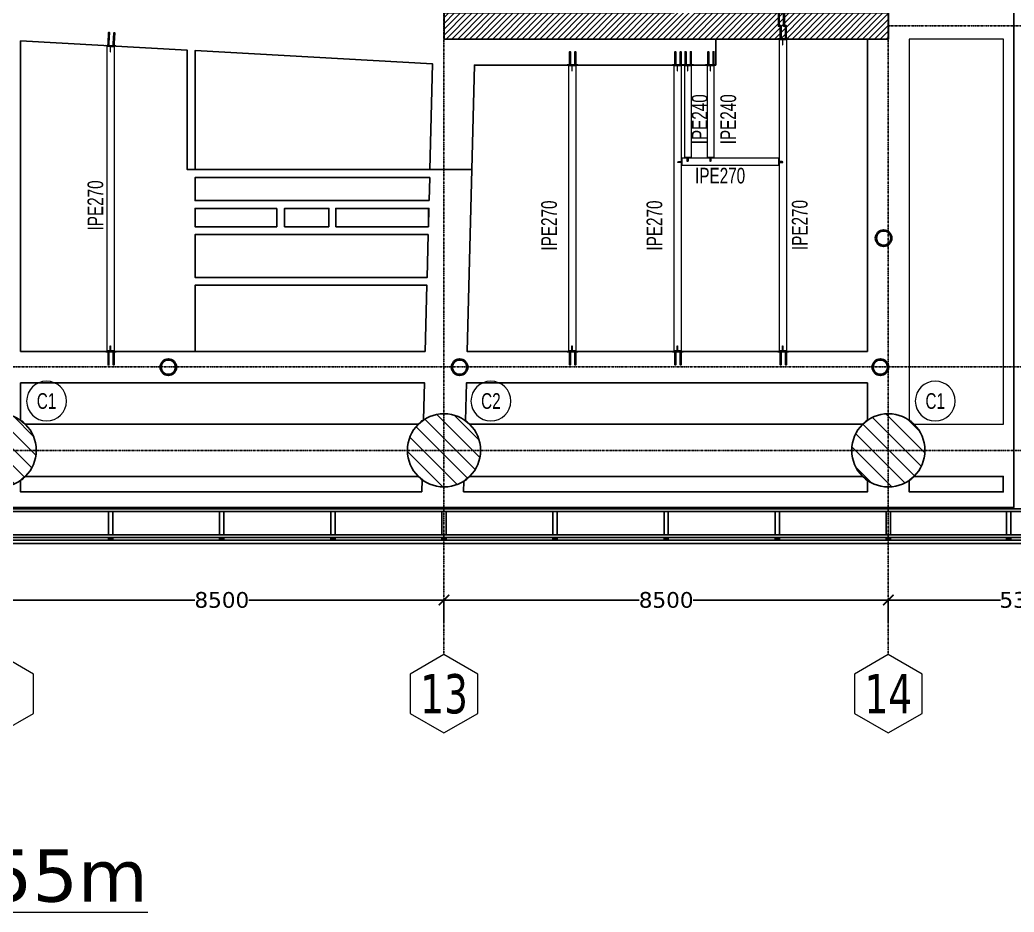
# Model space of a CAD drawing. Header units: millimetres. Extents: x -13767 to 81767, y -11242 to 31862.
# Drawn here: x 42887 to 61906, y -8835 to 8236 of the extents above; entities that cross this region are included whole.
import ezdxf
from ezdxf.enums import TextEntityAlignment as Align

# ---------------------------------------------------------------- set-up
doc = ezdxf.new("R2010")
doc.units = ezdxf.units.MM
doc.linetypes.add('DXK_LINE_DOT3', pattern=[5.9187, 2.979, -0.9799, 0.9799, -0.9799])
for name, color, linetype, lineweight in [('0-1', 250, 'Continuous', 5), ('E_B_PLACA-1', 10, 'Continuous', 25), ('E_B_PLACA-2', 31, 'Continuous', 25), ('E_COLUMNAS', 1, 'Continuous', 18), ('E_COLUMNAS-2', 1, 'Continuous', 25), ('E_COLUMNAS-4', 1, 'Continuous', 35), ('E_TEXTO', 3, 'Continuous', 9), ('E_VIGAS', 5, 'Continuous', 9), ('E_VIGAS-1', 6, 'Continuous', 25), ('E_VIGAS-2', 10, 'Continuous', 25), ('HCB-TEXT-H1', 6, 'Continuous', 18), ('HCB_EJES', 1, 'DXK_LINE_DOT3', 9), ('HCB_VIGAS', 4, 'Continuous', 15), ('S-COLS-HDLN-1', 1, 'Continuous', 35)]:
    doc.layers.add(name, color=color, linetype=linetype, lineweight=lineweight)
for name, color, linetype in [('COTAS', 8, 'Continuous'), ('HCB-ACH_PANT', 253, 'Continuous'), ('HCB-EJES', 1, 'Continuous'), ('HCB-PLATINAS', 5, 'Continuous'), ('HCB-ROTULOS', 2, 'Continuous'), ('HCB_PANTALLAS', 6, 'Continuous')]:
    doc.layers.add(name, color=color, linetype=linetype)
doc.styles.add('Arial Narrow', font='', dxfattribs={"width": 0.85, "height": 0.3})
doc.styles.add('Arial Narrow_2', font='', dxfattribs={"width": 0.85, "height": 0.3})
doc.styles.add('VERDANA', font='verdana.ttf')
doc.styles.get('Arial Narrow').set_extended_font_data('Arial Narrow')
doc.styles.get('Arial Narrow_2').set_extended_font_data('Arial Narrow')
doc.dimstyles.new('1.125', dxfattribs={"dimscale": 0, "dimtxt": 300, "dimasz": 200, "dimexe": 4, "dimexo": 4, "dimgap": 15, "dimtad": 0, "dimdec": 0, "dimzin": 4, "dimdsep": 46, "dimtxsty": 'VERDANA', "dimblk": 'ARCHTICK', "dimcen": -10, "dimclrd": 256, "dimclrt": 3, "dimadec": 0, "dimazin": 0, "dimtfac": 1, "dimtdec": 0, "dimtmove": 2, "dimatfit": 0, "dimldrblk": 'OBLIQUE', "dimfxl": 0.05, "dimtolj": 1, "dimtzin": 0, "dimarcsym": 0})

# ---------------------------------------------------------------- blocks, each defined once
blk = doc.blocks.new('EST_SFM_VIGA-METALICA-SECCION-C - EST_SFM_VIGA-METALICA-UPN100-1527742-_26_00m_N_E_-NIVEL-7 DOC')
at = {"layer": 'E_VIGAS-2'}
for p, q in [((29.794, 0.018), (-30.577, 0.018)), ((-30.577, -0.032), (29.794, -0.032))]:
    blk.add_line(p, q, dxfattribs=at)
blk = doc.blocks.new('EST_SFM_VIGA-METALICA-SECCION-C - EST_SFM_VIGA-METALICA-UPN100-1527772-_26_00m_N_E_-NIVEL-7 DOC')
at = {"layer": 'E_VIGAS-2'}
for p, q in [((34.942, 0.032), (-34.929, 0.032)), ((-34.929, -0.018), (34.942, -0.018))]:
    blk.add_line(p, q, dxfattribs=at)
blk = doc.blocks.new('EST_SFM_VIGA-METALICA-SECCION-C - EST_SFM_VIGA-METALICA-UPN160-1608463-_26_00m_N_E_-NIVEL-7 DOC')
at = {"layer": 'E_VIGAS-1'}
for p, q in [((30.104, 0.047), (-30.267, 0.047)), ((-30.272, -0.018), (30.11, -0.018))]:
    blk.add_line(p, q, dxfattribs=at)
blk = doc.blocks.new('DCTIB_CNI_EST_MOD-1A-FAC_0001_rvt-1-_26_00m_N_E_-NIVEL-7 DOC')
at = {"layer": 'E_B_PLACA-1'}
for p, q in [((-70.348, 139.545), (-9.976, 139.545)), ((-5.177, 138.995), (-75.147, 138.995))]:
    blk.add_line(p, q, dxfattribs=at)
at = {"layer": 'E_B_PLACA-2'}
for p, q in [((-9.976, 139.545), (-70.348, 139.545)), ((-75.147, 138.995), (-5.177, 138.995))]:
    blk.add_line(p, q, dxfattribs=at)
at = {"layer": 'E_VIGAS-1'}
for p, q in [((-29.578, 139.567), (-29.496, 139.567)), ((-29.578, 139.545), (-29.578, 139.567)), ((-29.496, 139.545), (-29.496, 139.567)), ((-27.454, 139.567), (-27.372, 139.567)), ((-27.454, 139.567), (-27.454, 139.545)), ((-27.372, 139.567), (-27.372, 139.545)), ((-25.328, 139.567), (-25.246, 139.567)), ((-25.328, 139.567), (-25.328, 139.545)), ((-25.246, 139.567), (-25.246, 139.545)), ((-23.203, 139.567), (-23.121, 139.567)), ((-23.203, 139.567), (-23.203, 139.545)), ((-23.121, 139.567), (-23.121, 139.545)), ((-21.078, 139.567), (-20.996, 139.567)), ((-21.078, 139.545), (-21.078, 139.567)), ((-20.996, 139.545), (-20.996, 139.567)), ((-18.953, 139.567), (-18.871, 139.567)), ((-18.953, 139.567), (-18.953, 139.545)), ((-18.871, 139.567), (-18.871, 139.545)), ((-16.828, 139.567), (-16.746, 139.567)), ((-16.828, 139.567), (-16.828, 139.545)), ((-16.746, 139.567), (-16.746, 139.545)), ((-14.703, 139.567), (-14.621, 139.567)), ((-14.703, 139.567), (-14.703, 139.545)), ((-14.621, 139.567), (-14.621, 139.545)), ((-12.403, 139.567), (-12.321, 139.567)), ((-12.403, 139.545), (-12.403, 139.567)), ((-12.321, 139.545), (-12.321, 139.567)), ((-29.578, 138.967), (-29.578, 138.995)), ((-29.578, 138.966), (-29.578, 138.967)), ((-29.578, 138.967), (-29.496, 138.967)), ((-29.55, 138.966), (-29.578, 138.966)), ((-29.54, 138.961), (-29.54, 138.966)), ((-29.54, 138.947), (-29.54, 138.961)), ((-29.535, 138.966), (-29.535, 138.961)), ((-29.535, 138.961), (-29.535, 138.947)), ((-29.496, 138.966), (-29.524, 138.966)), ((-29.496, 138.967), (-29.496, 138.995)), ((-29.496, 138.967), (-29.496, 138.966)), ((-27.454, 138.995), (-27.454, 138.967)), ((-27.454, 138.967), (-27.372, 138.967)), ((-27.454, 138.966), (-27.454, 138.967)), ((-27.426, 138.966), (-27.454, 138.966)), ((-27.415, 138.961), (-27.415, 138.966)), ((-27.415, 138.947), (-27.415, 138.961)), ((-27.41, 138.966), (-27.41, 138.961)), ((-27.41, 138.961), (-27.41, 138.947)), ((-27.372, 138.966), (-27.399, 138.966)), ((-27.372, 138.995), (-27.372, 138.967)), ((-27.372, 138.967), (-27.372, 138.966)), ((-25.328, 138.995), (-25.328, 138.967)), ((-25.328, 138.967), (-25.246, 138.967)), ((-25.328, 138.966), (-25.328, 138.967)), ((-25.3, 138.966), (-25.328, 138.966)), ((-25.29, 138.961), (-25.29, 138.966)), ((-25.29, 138.947), (-25.29, 138.961)), ((-25.285, 138.966), (-25.285, 138.961)), ((-25.285, 138.961), (-25.285, 138.947)), ((-25.246, 138.966), (-25.274, 138.966)), ((-25.246, 138.995), (-25.246, 138.967)), ((-25.246, 138.967), (-25.246, 138.966)), ((-23.203, 138.995), (-23.203, 138.967)), ((-23.203, 138.967), (-23.121, 138.967)), ((-23.203, 138.966), (-23.203, 138.967)), ((-23.175, 138.966), (-23.203, 138.966)), ((-23.164, 138.961), (-23.164, 138.966)), ((-23.164, 138.947), (-23.164, 138.961)), ((-23.159, 138.966), (-23.159, 138.961)), ((-23.159, 138.961), (-23.159, 138.947)), ((-23.121, 138.966), (-23.149, 138.966)), ((-23.121, 138.995), (-23.121, 138.967)), ((-23.121, 138.967), (-23.121, 138.966)), ((-21.078, 138.967), (-21.078, 138.995)), ((-21.078, 138.966), (-21.078, 138.967)), ((-21.078, 138.967), (-20.996, 138.967)), ((-21.05, 138.966), (-21.078, 138.966)), ((-21.04, 138.961), (-21.04, 138.966)), ((-21.04, 138.947), (-21.04, 138.961)), ((-21.035, 138.966), (-21.035, 138.961)), ((-21.035, 138.961), (-21.035, 138.947)), ((-20.996, 138.966), (-21.024, 138.966)), ((-20.996, 138.967), (-20.996, 138.995)), ((-20.996, 138.967), (-20.996, 138.966)), ((-18.953, 138.995), (-18.953, 138.967)), ((-18.953, 138.967), (-18.871, 138.967)), ((-18.953, 138.966), (-18.953, 138.967)), ((-18.925, 138.966), (-18.953, 138.966)), ((-18.915, 138.961), (-18.915, 138.966)), ((-18.915, 138.947), (-18.915, 138.961)), ((-18.91, 138.966), (-18.91, 138.961)), ((-18.91, 138.961), (-18.91, 138.947)), ((-18.871, 138.966), (-18.899, 138.966)), ((-18.871, 138.995), (-18.871, 138.967)), ((-18.871, 138.967), (-18.871, 138.966)), ((-16.828, 138.995), (-16.828, 138.967)), ((-16.828, 138.967), (-16.746, 138.967)), ((-16.828, 138.966), (-16.828, 138.967)), ((-16.8, 138.966), (-16.828, 138.966)), ((-16.79, 138.961), (-16.79, 138.966)), ((-16.79, 138.947), (-16.79, 138.961)), ((-16.785, 138.966), (-16.785, 138.961)), ((-16.785, 138.961), (-16.785, 138.947)), ((-16.746, 138.966), (-16.774, 138.966)), ((-16.746, 138.995), (-16.746, 138.967)), ((-16.746, 138.967), (-16.746, 138.966)), ((-14.703, 138.995), (-14.703, 138.967)), ((-14.621, 138.967), (-14.703, 138.967)), ((-14.703, 138.967), (-14.621, 138.967)), ((-14.703, 138.966), (-14.703, 138.967)), ((-14.675, 138.966), (-14.703, 138.966)), ((-14.665, 138.961), (-14.665, 138.966)), ((-14.665, 138.947), (-14.665, 138.961)), ((-14.66, 138.966), (-14.66, 138.961)), ((-14.66, 138.961), (-14.66, 138.947)), ((-14.621, 138.966), (-14.649, 138.966)), ((-14.621, 138.995), (-14.621, 138.967)), ((-14.621, 138.967), (-14.621, 138.966)), ((-12.403, 138.967), (-12.403, 138.995)), ((-12.321, 138.967), (-12.403, 138.967)), ((-12.403, 138.966), (-12.403, 138.967)), ((-12.403, 138.967), (-12.321, 138.967)), ((-12.375, 138.966), (-12.403, 138.966)), ((-12.365, 138.961), (-12.365, 138.966)), ((-12.365, 138.947), (-12.365, 138.961)), ((-12.36, 138.966), (-12.36, 138.961)), ((-12.36, 138.961), (-12.36, 138.947)), ((-12.321, 138.966), (-12.349, 138.966)), ((-12.321, 138.967), (-12.321, 138.995)), ((-12.321, 138.967), (-12.321, 138.966))]:
    blk.add_line(p, q, dxfattribs=at)
for points, knots in [([(-29.55, 138.966), (-29.549, 138.966), (-29.548, 138.966), (-29.545, 138.966), (-29.543, 138.965), (-29.541, 138.964), (-29.54, 138.963), (-29.54, 138.962), (-29.54, 138.961)], [0, 0, 0, 0, 0.142857, 0.285714, 0.428571, 0.571429, 0.785714, 1, 1, 1, 1]), ([(-29.54, 138.961), (-29.54, 138.962), (-29.54, 138.963), (-29.542, 138.965), (-29.543, 138.965), (-29.545, 138.966), (-29.546, 138.966), (-29.547, 138.966), (-29.549, 138.966), (-29.55, 138.966)], [0, 0, 0, 0, 0.285714, 0.428571, 0.571429, 0.678571, 0.732143, 0.785714, 1, 1, 1, 1]), ([(-29.524, 138.966), (-29.525, 138.966), (-29.526, 138.966), (-29.529, 138.966), (-29.531, 138.965), (-29.533, 138.964), (-29.534, 138.963), (-29.535, 138.962), (-29.535, 138.961)], [0, 0, 0, 0, 0.142857, 0.285714, 0.428571, 0.571429, 0.785714, 1, 1, 1, 1]), ([(-29.535, 138.961), (-29.535, 138.962), (-29.534, 138.963), (-29.533, 138.965), (-29.531, 138.965), (-29.53, 138.966), (-29.529, 138.966), (-29.527, 138.966), (-29.525, 138.966), (-29.524, 138.966)], [0, 0, 0, 0, 0.285714, 0.428571, 0.571429, 0.678571, 0.732143, 0.785714, 1, 1, 1, 1]), ([(-27.415, 138.961), (-27.415, 138.962), (-27.415, 138.963), (-27.417, 138.965), (-27.419, 138.965), (-27.42, 138.966), (-27.421, 138.966), (-27.423, 138.966), (-27.424, 138.966), (-27.426, 138.966)], [0, 0, 0, 0, 0.285714, 0.428571, 0.571429, 0.678571, 0.732143, 0.785714, 1, 1, 1, 1]), ([(-27.426, 138.966), (-27.425, 138.966), (-27.423, 138.966), (-27.421, 138.966), (-27.419, 138.965), (-27.417, 138.964), (-27.415, 138.963), (-27.415, 138.962), (-27.415, 138.961)], [0, 0, 0, 0, 0.142857, 0.285714, 0.428571, 0.571429, 0.785714, 1, 1, 1, 1]), ([(-27.41, 138.961), (-27.41, 138.962), (-27.41, 138.963), (-27.408, 138.965), (-27.407, 138.965), (-27.405, 138.966), (-27.404, 138.966), (-27.402, 138.966), (-27.401, 138.966), (-27.399, 138.966)], [0, 0, 0, 0, 0.285714, 0.428571, 0.571429, 0.678571, 0.732143, 0.785714, 1, 1, 1, 1]), ([(-27.399, 138.966), (-27.4, 138.966), (-27.402, 138.966), (-27.404, 138.966), (-27.406, 138.965), (-27.408, 138.964), (-27.41, 138.963), (-27.41, 138.962), (-27.41, 138.961)], [0, 0, 0, 0, 0.142857, 0.285714, 0.428571, 0.571429, 0.785714, 1, 1, 1, 1]), ([(-25.29, 138.961), (-25.29, 138.962), (-25.29, 138.963), (-25.292, 138.965), (-25.293, 138.965), (-25.295, 138.966), (-25.296, 138.966), (-25.297, 138.966), (-25.299, 138.966), (-25.3, 138.966)], [0, 0, 0, 0, 0.285714, 0.428571, 0.571429, 0.678571, 0.732143, 0.785714, 1, 1, 1, 1]), ([(-25.3, 138.966), (-25.299, 138.966), (-25.298, 138.966), (-25.295, 138.966), (-25.293, 138.965), (-25.291, 138.964), (-25.29, 138.963), (-25.29, 138.962), (-25.29, 138.961)], [0, 0, 0, 0, 0.142857, 0.285714, 0.428571, 0.571429, 0.785714, 1, 1, 1, 1]), ([(-25.285, 138.961), (-25.285, 138.962), (-25.284, 138.963), (-25.283, 138.965), (-25.281, 138.965), (-25.28, 138.966), (-25.279, 138.966), (-25.277, 138.966), (-25.275, 138.966), (-25.274, 138.966)], [0, 0, 0, 0, 0.285714, 0.428571, 0.571429, 0.678571, 0.732143, 0.785714, 1, 1, 1, 1]), ([(-25.274, 138.966), (-25.275, 138.966), (-25.276, 138.966), (-25.279, 138.966), (-25.281, 138.965), (-25.283, 138.964), (-25.284, 138.963), (-25.285, 138.962), (-25.285, 138.961)], [0, 0, 0, 0, 0.142857, 0.285714, 0.428571, 0.571429, 0.785714, 1, 1, 1, 1]), ([(-23.164, 138.961), (-23.164, 138.962), (-23.165, 138.963), (-23.166, 138.965), (-23.168, 138.965), (-23.169, 138.966), (-23.17, 138.966), (-23.172, 138.966), (-23.174, 138.966), (-23.175, 138.966)], [0, 0, 0, 0, 0.285714, 0.428571, 0.571429, 0.678571, 0.732143, 0.785714, 1, 1, 1, 1]), ([(-23.175, 138.966), (-23.174, 138.966), (-23.173, 138.966), (-23.17, 138.966), (-23.168, 138.965), (-23.166, 138.964), (-23.165, 138.963), (-23.164, 138.962), (-23.164, 138.961)], [0, 0, 0, 0, 0.142857, 0.285714, 0.428571, 0.571429, 0.785714, 1, 1, 1, 1]), ([(-23.159, 138.961), (-23.159, 138.962), (-23.159, 138.963), (-23.157, 138.965), (-23.156, 138.965), (-23.154, 138.966), (-23.153, 138.966), (-23.152, 138.966), (-23.15, 138.966), (-23.149, 138.966)], [0, 0, 0, 0, 0.285714, 0.428571, 0.571429, 0.678571, 0.732143, 0.785714, 1, 1, 1, 1]), ([(-23.149, 138.966), (-23.15, 138.966), (-23.151, 138.966), (-23.154, 138.966), (-23.156, 138.965), (-23.158, 138.964), (-23.159, 138.963), (-23.159, 138.962), (-23.159, 138.961)], [0, 0, 0, 0, 0.142857, 0.285714, 0.428571, 0.571429, 0.785714, 1, 1, 1, 1]), ([(-21.05, 138.966), (-21.049, 138.966), (-21.048, 138.966), (-21.045, 138.966), (-21.043, 138.965), (-21.041, 138.964), (-21.04, 138.963), (-21.04, 138.962), (-21.04, 138.961)], [0, 0, 0, 0, 0.142857, 0.285714, 0.428571, 0.571429, 0.785714, 1, 1, 1, 1]), ([(-21.04, 138.961), (-21.04, 138.962), (-21.04, 138.963), (-21.042, 138.965), (-21.043, 138.965), (-21.045, 138.966), (-21.046, 138.966), (-21.047, 138.966), (-21.049, 138.966), (-21.05, 138.966)], [0, 0, 0, 0, 0.285714, 0.428571, 0.571429, 0.678571, 0.732143, 0.785714, 1, 1, 1, 1]), ([(-21.024, 138.966), (-21.025, 138.966), (-21.026, 138.966), (-21.029, 138.966), (-21.031, 138.965), (-21.033, 138.964), (-21.034, 138.963), (-21.035, 138.962), (-21.035, 138.961)], [0, 0, 0, 0, 0.142857, 0.285714, 0.428571, 0.571429, 0.785714, 1, 1, 1, 1]), ([(-21.035, 138.961), (-21.035, 138.962), (-21.034, 138.963), (-21.033, 138.965), (-21.031, 138.965), (-21.03, 138.966), (-21.029, 138.966), (-21.027, 138.966), (-21.025, 138.966), (-21.024, 138.966)], [0, 0, 0, 0, 0.285714, 0.428571, 0.571429, 0.678571, 0.732143, 0.785714, 1, 1, 1, 1]), ([(-18.915, 138.961), (-18.915, 138.962), (-18.915, 138.963), (-18.917, 138.965), (-18.918, 138.965), (-18.92, 138.966), (-18.921, 138.966), (-18.922, 138.966), (-18.924, 138.966), (-18.925, 138.966)], [0, 0, 0, 0, 0.285714, 0.428571, 0.571429, 0.678571, 0.732143, 0.785714, 1, 1, 1, 1]), ([(-18.925, 138.966), (-18.924, 138.966), (-18.923, 138.966), (-18.92, 138.966), (-18.918, 138.965), (-18.916, 138.964), (-18.915, 138.963), (-18.915, 138.962), (-18.915, 138.961)], [0, 0, 0, 0, 0.142857, 0.285714, 0.428571, 0.571429, 0.785714, 1, 1, 1, 1]), ([(-18.91, 138.961), (-18.91, 138.962), (-18.909, 138.963), (-18.908, 138.965), (-18.906, 138.965), (-18.905, 138.966), (-18.904, 138.966), (-18.902, 138.966), (-18.9, 138.966), (-18.899, 138.966)], [0, 0, 0, 0, 0.285714, 0.428571, 0.571429, 0.678571, 0.732143, 0.785714, 1, 1, 1, 1]), ([(-18.899, 138.966), (-18.9, 138.966), (-18.901, 138.966), (-18.904, 138.966), (-18.906, 138.965), (-18.908, 138.964), (-18.909, 138.963), (-18.91, 138.962), (-18.91, 138.961)], [0, 0, 0, 0, 0.142857, 0.285714, 0.428571, 0.571429, 0.785714, 1, 1, 1, 1]), ([(-16.79, 138.961), (-16.79, 138.962), (-16.79, 138.963), (-16.792, 138.965), (-16.793, 138.965), (-16.795, 138.966), (-16.796, 138.966), (-16.797, 138.966), (-16.799, 138.966), (-16.8, 138.966)], [0, 0, 0, 0, 0.285714, 0.428571, 0.571429, 0.678571, 0.732143, 0.785714, 1, 1, 1, 1]), ([(-16.8, 138.966), (-16.799, 138.966), (-16.798, 138.966), (-16.795, 138.966), (-16.793, 138.965), (-16.791, 138.964), (-16.79, 138.963), (-16.79, 138.962), (-16.79, 138.961)], [0, 0, 0, 0, 0.142857, 0.285714, 0.428571, 0.571429, 0.785714, 1, 1, 1, 1]), ([(-16.785, 138.961), (-16.785, 138.962), (-16.784, 138.963), (-16.783, 138.965), (-16.781, 138.965), (-16.78, 138.966), (-16.779, 138.966), (-16.777, 138.966), (-16.775, 138.966), (-16.774, 138.966)], [0, 0, 0, 0, 0.285714, 0.428571, 0.571429, 0.678571, 0.732143, 0.785714, 1, 1, 1, 1]), ([(-16.774, 138.966), (-16.775, 138.966), (-16.776, 138.966), (-16.779, 138.966), (-16.781, 138.965), (-16.783, 138.964), (-16.784, 138.963), (-16.785, 138.962), (-16.785, 138.961)], [0, 0, 0, 0, 0.142857, 0.285714, 0.428571, 0.571429, 0.785714, 1, 1, 1, 1]), ([(-14.665, 138.961), (-14.665, 138.962), (-14.665, 138.963), (-14.667, 138.965), (-14.668, 138.965), (-14.67, 138.966), (-14.671, 138.966), (-14.672, 138.966), (-14.674, 138.966), (-14.675, 138.966)], [0, 0, 0, 0, 0.285714, 0.428571, 0.571429, 0.678571, 0.732143, 0.785714, 1, 1, 1, 1]), ([(-14.675, 138.966), (-14.674, 138.966), (-14.673, 138.966), (-14.67, 138.966), (-14.668, 138.965), (-14.666, 138.964), (-14.665, 138.963), (-14.665, 138.962), (-14.665, 138.961)], [0, 0, 0, 0, 0.142857, 0.285714, 0.428571, 0.571429, 0.785714, 1, 1, 1, 1]), ([(-14.66, 138.961), (-14.66, 138.962), (-14.659, 138.963), (-14.658, 138.965), (-14.656, 138.965), (-14.655, 138.966), (-14.654, 138.966), (-14.652, 138.966), (-14.65, 138.966), (-14.649, 138.966)], [0, 0, 0, 0, 0.285714, 0.428571, 0.571429, 0.678571, 0.732143, 0.785714, 1, 1, 1, 1]), ([(-14.649, 138.966), (-14.65, 138.966), (-14.651, 138.966), (-14.654, 138.966), (-14.656, 138.965), (-14.658, 138.964), (-14.659, 138.963), (-14.66, 138.962), (-14.66, 138.961)], [0, 0, 0, 0, 0.142857, 0.285714, 0.428571, 0.571429, 0.785714, 1, 1, 1, 1]), ([(-12.375, 138.966), (-12.374, 138.966), (-12.373, 138.966), (-12.37, 138.966), (-12.368, 138.965), (-12.366, 138.964), (-12.365, 138.963), (-12.365, 138.962), (-12.365, 138.961)], [0, 0, 0, 0, 0.142857, 0.285714, 0.428571, 0.571429, 0.785714, 1, 1, 1, 1]), ([(-12.365, 138.961), (-12.365, 138.962), (-12.365, 138.963), (-12.367, 138.965), (-12.368, 138.965), (-12.37, 138.966), (-12.371, 138.966), (-12.372, 138.966), (-12.374, 138.966), (-12.375, 138.966)], [0, 0, 0, 0, 0.285714, 0.428571, 0.571429, 0.678571, 0.732143, 0.785714, 1, 1, 1, 1]), ([(-12.349, 138.966), (-12.35, 138.966), (-12.351, 138.966), (-12.354, 138.966), (-12.356, 138.965), (-12.358, 138.964), (-12.359, 138.963), (-12.36, 138.962), (-12.36, 138.961)], [0, 0, 0, 0, 0.142857, 0.285714, 0.428571, 0.571429, 0.785714, 1, 1, 1, 1]), ([(-12.36, 138.961), (-12.36, 138.962), (-12.359, 138.963), (-12.358, 138.965), (-12.356, 138.965), (-12.355, 138.966), (-12.354, 138.966), (-12.352, 138.966), (-12.35, 138.966), (-12.349, 138.966)], [0, 0, 0, 0, 0.285714, 0.428571, 0.571429, 0.678571, 0.732143, 0.785714, 1, 1, 1, 1])]:
    blk.add_open_spline(points, degree=3, knots=knots, dxfattribs=at)
at = {"layer": 'E_VIGAS-2'}
for p, q in [((-29.578, 139.045), (-29.578, 139.495)), ((-29.496, 139.045), (-29.496, 139.495)), ((-27.454, 139.495), (-27.454, 139.045)), ((-27.372, 139.495), (-27.372, 139.045)), ((-25.328, 139.495), (-25.328, 139.045)), ((-25.246, 139.495), (-25.246, 139.045)), ((-23.203, 139.495), (-23.203, 139.045)), ((-23.121, 139.495), (-23.121, 139.045)), ((-21.078, 139.045), (-21.078, 139.495)), ((-20.996, 139.045), (-20.996, 139.495)), ((-18.953, 139.495), (-18.953, 139.045)), ((-18.871, 139.495), (-18.871, 139.045)), ((-16.828, 139.495), (-16.828, 139.045)), ((-16.746, 139.495), (-16.746, 139.045)), ((-14.703, 139.495), (-14.703, 139.474)), ((-14.703, 139.472), (-14.703, 139.045)), ((-14.621, 139.495), (-14.621, 139.045)), ((-12.403, 139.045), (-12.403, 139.495)), ((-12.321, 139.045), (-12.321, 139.495))]:
    blk.add_line(p, q, dxfattribs=at)
at = {"layer": 'E_VIGAS-1'}
for name, p in [('EST_SFM_VIGA-METALICA-SECCION-C - EST_SFM_VIGA-METALICA-UPN100-1527742-_26_00m_N_E_-NIVEL-7 DOC', (-39.77, 139.527)), ('EST_SFM_VIGA-METALICA-SECCION-C - EST_SFM_VIGA-METALICA-UPN100-1527772-_26_00m_N_E_-NIVEL-7 DOC', (-40.169, 139.013)), ('EST_SFM_VIGA-METALICA-SECCION-C - EST_SFM_VIGA-METALICA-UPN160-1608463-_26_00m_N_E_-NIVEL-7 DOC', (-40.081, 138.9))]:
    blk.add_blockref(name, p, dxfattribs=at)
blk = doc.blocks.new('EST_SCM_COLUMNA-SECCION-CIRCULAR - EST_SCM_COLUMNA-CONCRETO-CIRCULAR_Ø_140cm-V10-_26_00m_N_E_-NIVEL-7 DOC')
at = {"layer": 'E_COLUMNAS'}
h = blk.add_hatch(dxfattribs=at)
h.set_pattern_fill('FP_7', color=256, style=0, pattern_type=2)
h.set_pattern_definition([(135, (31.662, -140.662), (-0.15909903, -0.15909903), [])])
h.paths.add_polyline_path([(0, -0.7), (0.091, -0.694), (0.181, -0.676), (0.268, -0.647), (0.35, -0.606), (0.426, -0.555), (0.495, -0.495), (0.555, -0.426), (0.606, -0.35), (0.647, -0.268), (0.676, -0.181), (0.694, -0.09), (0.7, 0), (0.694, 0.091), (0.675, 0.185), (0.645, 0.271), (0.603, 0.354), (0.551, 0.431), (0.485, 0.503), (0.426, 0.555), (0.339, 0.612), (0.259, 0.65), (0.169, 0.679), (0.079, 0.695), (-0.005, 0.7), (-0.091, 0.694), (-0.181, 0.676), (-0.268, 0.647), (-0.35, 0.606), (-0.426, 0.555), (-0.495, 0.495), (-0.555, 0.426), (-0.606, 0.35), (-0.647, 0.268), (-0.676, 0.181), (-0.694, 0.091), (-0.7, 0), (-0.694, -0.093), (-0.675, -0.183), (-0.645, -0.271), (-0.603, -0.354), (-0.551, -0.431), (-0.485, -0.503), (-0.426, -0.555), (-0.347, -0.608), (-0.265, -0.648), (-0.179, -0.677), (-0.091, -0.694), (-0.005, -0.7)])
at = {"layer": 'E_COLUMNAS-2'}
for start, end in [(360, 180), (180, 360)]:
    blk.add_arc((0, 0), 0.7, start, end, dxfattribs=at)
blk = doc.blocks.new('EST_SCM_COLUMNA-SECCION-CIRCULAR - EST_SCM_COLUMNA-CONCRETO-CIRCULAR_Ø_140cm-V11-_26_00m_N_E_-NIVEL-7 DOC')
at = {"layer": 'E_COLUMNAS'}
h = blk.add_hatch(dxfattribs=at)
h.set_pattern_fill('FP_8', color=256, style=0, pattern_type=2)
h.set_pattern_definition([(135, (14.662, -140.662), (-0.15909903, -0.15909903), [])])
h.paths.add_polyline_path([(0, -0.7), (0.091, -0.694), (0.181, -0.676), (0.268, -0.647), (0.35, -0.606), (0.426, -0.555), (0.495, -0.495), (0.555, -0.426), (0.606, -0.35), (0.647, -0.268), (0.676, -0.181), (0.694, -0.09), (0.7, 0), (0.694, 0.091), (0.675, 0.185), (0.645, 0.271), (0.603, 0.354), (0.551, 0.431), (0.489, 0.5), (0.426, 0.555), (0.339, 0.612), (0.256, 0.651), (0.169, 0.679), (0.079, 0.695), (0, 0.7), (-0.091, 0.694), (-0.181, 0.676), (-0.268, 0.647), (-0.35, 0.606), (-0.426, 0.555), (-0.495, 0.495), (-0.555, 0.426), (-0.606, 0.35), (-0.647, 0.268), (-0.676, 0.181), (-0.694, 0.091), (-0.7, 0), (-0.694, -0.093), (-0.675, -0.183), (-0.645, -0.271), (-0.603, -0.354), (-0.551, -0.431), (-0.489, -0.5), (-0.426, -0.555), (-0.35, -0.606), (-0.255, -0.651), (-0.168, -0.679), (-0.091, -0.694)])
at = {"layer": 'E_COLUMNAS-2'}
for start, end in [(360, 180), (180, 360)]:
    blk.add_arc((0, 0), 0.7, start, end, dxfattribs=at)
blk = doc.blocks.new('EST_SCM_COLUMNA-METALICA-SECCION-CIRCULAR - EST_SCM_COLUMNA-TUBULAR-CIRCULAR_PTEØ_12__e_10_3mm-2692969-_26_00m_N_E_-NIVEL-7 DOC')
at = {"layer": 'S-COLS-HDLN-1'}
for radius, start, end in [(0.152, 0, 180), (0.152, 180, 0), (0.142, 0, 180), (0.142, 180, 0)]:
    blk.add_arc((0, 0), radius, start, end, dxfattribs=at)
blk = doc.blocks.new('EST_SCM_COLUMNA-METALICA-SECCION-CIRCULAR - EST_SCM_COLUMNA-TUBULAR-CIRCULAR_PTEØ_12__e_10_3mm-2693341-_26_00m_N_E_-NIVEL-7 DOC')
at = {"layer": 'S-COLS-HDLN-1'}
for radius, start, end in [(0.152, 0, 180), (0.152, 180, 0), (0.142, 360, 180), (0.142, 180, 360)]:
    blk.add_arc((0, 0), radius, start, end, dxfattribs=at)
blk = doc.blocks.new('_ArchTick')
at = {"color": 0, "linetype": 'ByBlock', "const_width": 0.15}
blk.add_lwpolyline([(-0.5, -0.5), (0.5, 0.5)], dxfattribs=at)
blk = doc.blocks.new('*D548')
at = {"layer": 'COTAS', "color": 0, "lineweight": -2, "transparency": 16777216}
for p, q in [((42500, -3282), (42500, -2860)), ((51000, -3282), (51000, -2860))]:
    blk.add_line(p, q, dxfattribs=at)
at = {"layer": 'COTAS', "lineweight": -2, "transparency": 16777216}
for p, q in [((42500, -2864), (46236, -2864)), ((51000, -2864), (47264, -2864))]:
    blk.add_line(p, q, dxfattribs=at)
at = {"layer": 'Defpoints', "color": 0, "transparency": 16777216}
for p in [(42500, -2864), (42500, -3286), (51000, -3286)]:
    blk.add_point(p, dxfattribs=at)
at = {"layer": 'COTAS', "lineweight": -2, "transparency": 16777216, "xscale": 200, "yscale": 200, "zscale": 200, "rotation": 180}
blk.add_blockref('_ArchTick', (42500, -2864), dxfattribs=at)
at = {"layer": 'COTAS', "lineweight": -2, "transparency": 16777216, "xscale": 200, "yscale": 200, "zscale": 200}
blk.add_blockref('_ArchTick', (51000, -2864), dxfattribs=at)
at = {"layer": 'COTAS', "color": 3, "transparency": 16777216, "insert": (46750, -2864), "char_height": 300, "attachment_point": 5, "style": 'VERDANA'}
blk.add_mtext('\\A1;8500', dxfattribs=at)
blk = doc.blocks.new('_Oblique')
at = {"color": 0, "linetype": 'ByBlock', "lineweight": -2}
blk.add_line((-0.5, -0.5), (0.5, 0.5), dxfattribs=at)
blk = doc.blocks.new('*D549')
at = {"layer": 'COTAS', "color": 0, "lineweight": -2, "transparency": 16777216}
for p, q in [((51000, -3282), (51000, -2860)), ((59500, -3282), (59500, -2860))]:
    blk.add_line(p, q, dxfattribs=at)
at = {"layer": 'COTAS', "lineweight": -2, "transparency": 16777216}
for p, q in [((51000, -2864), (54736, -2864)), ((59500, -2864), (55764, -2864))]:
    blk.add_line(p, q, dxfattribs=at)
at = {"layer": 'Defpoints', "color": 0, "transparency": 16777216}
for p in [(51000, -2864), (51000, -3286), (59500, -3286)]:
    blk.add_point(p, dxfattribs=at)
at = {"layer": 'COTAS', "lineweight": -2, "transparency": 16777216, "xscale": 200, "yscale": 200, "zscale": 200, "rotation": 180}
blk.add_blockref('_ArchTick', (51000, -2864), dxfattribs=at)
at = {"layer": 'COTAS', "lineweight": -2, "transparency": 16777216, "xscale": 200, "yscale": 200, "zscale": 200}
blk.add_blockref('_ArchTick', (59500, -2864), dxfattribs=at)
at = {"layer": 'COTAS', "color": 3, "transparency": 16777216, "insert": (55250, -2864), "char_height": 300, "attachment_point": 5, "style": 'VERDANA'}
blk.add_mtext('\\A1;8500', dxfattribs=at)
blk = doc.blocks.new('*D550')
at = {"layer": 'COTAS', "color": 0, "lineweight": -2, "transparency": 16777216}
for p, q in [((59500, -3282), (59500, -2860)), ((64800, -3282), (64800, -2860))]:
    blk.add_line(p, q, dxfattribs=at)
at = {"layer": 'COTAS', "lineweight": -2, "transparency": 16777216}
for p, q in [((59500, -2864), (61643, -2864)), ((64800, -2864), (62657, -2864))]:
    blk.add_line(p, q, dxfattribs=at)
at = {"layer": 'Defpoints', "color": 0, "transparency": 16777216}
for p in [(59500, -2864), (59500, -3286), (64800, -3286)]:
    blk.add_point(p, dxfattribs=at)
at = {"layer": 'COTAS', "lineweight": -2, "transparency": 16777216, "xscale": 200, "yscale": 200, "zscale": 200, "rotation": 180}
blk.add_blockref('_ArchTick', (59500, -2864), dxfattribs=at)
at = {"layer": 'COTAS', "lineweight": -2, "transparency": 16777216, "xscale": 200, "yscale": 200, "zscale": 200}
blk.add_blockref('_ArchTick', (64800, -2864), dxfattribs=at)
at = {"layer": 'COTAS', "color": 3, "transparency": 16777216, "insert": (62150, -2864), "char_height": 300, "attachment_point": 5, "style": 'VERDANA'}
blk.add_mtext('\\A1;5300', dxfattribs=at)
blk = doc.blocks.new('CNI_TAG COLUMNAS CONCRETO MARCA - CNI_COLUMNA CONCRETO-582370-PLANTA TIPO PISO 18 A PISO 23')
at = {"layer": 'E_TEXTO'}
for start, end in [(360, 180), (180, 360)]:
    blk.add_arc((0.00026, -0.00015), 0.00254, start, end, dxfattribs=at)

msp = doc.modelspace()

# ---------------------------------------------------------------- hatches: boundary and pattern name
at = {"layer": 'E_COLUMNAS'}
h = msp.add_hatch(dxfattribs=at)
h.set_pattern_fill('FP_5', color=256, scale=1000, style=0, pattern_type=2)
h.set_pattern_definition([(135, (74162.18, -140662.42), (-159.09903, -159.09903), [])])
h.paths.add_polyline_path([(51000.1, -700), (51103.5, -691.6), (51181.3, -676.1), (51268, -646.7), (51350.1, -606.2), (51426.2, -555.3), (51495.1, -495), (51555.4, -426.1), (51606.3, -350), (51646.8, -267.9), (51676.2, -181.2), (51694.2, -90.2), (51698.1, -30.1), (51698.1, 30.5), (51693.9, 92.5), (51673.8, 188.3), (51645.2, 271.2), (51603.6, 354.1), (51551.3, 430.8), (51489.3, 500), (51417, 561.5), (51344.1, 609.2), (51259.7, 649.5), (51180, 676.4), (51091.5, 694), (50998.5, 699.9), (50908.7, 694), (50818.9, 676.1), (50732.2, 646.7), (50644.3, 602.3), (50574, 555.3), (50505.1, 495), (50444.7, 426.1), (50393.9, 350), (50353.4, 267.9), (50323.9, 181.2), (50306.1, 91.4), (50302.1, 30.1), (50302.1, -30.5), (50307.3, -97.6), (50324.7, -183.5), (50355, -271.2), (50396.6, -354.1), (50448.9, -430.8), (50514.9, -503.6), (50574, -555.3), (50659.7, -610.9), (50732.2, -646.7), (50818.9, -676.1), (50908.7, -694), (50994.2, -699.6)])
at = {"layer": 'HCB-ACH_PANT'}
h = msp.add_hatch(dxfattribs=at)
h.set_pattern_fill('ANSI31', color=256, scale=25)
h.set_pattern_definition([(45, (-21832.28, -5955.6), (-56.1266, 56.1266), [])])
h.paths.add_polyline_path([(51000.3, 8370.2), (51000.3, 7870.2), (59500.3, 7870.2), (59500.3, 8370.2), (55800.3, 8370.2), (55800.3, 17130.2), (59500.3, 17130.2), (59500.3, 17630.2), (51000.3, 17630.2), (51000.3, 17130.2), (55400.3, 17130.2), (55400.3, 8370.2)])

# ---------------------------------------------------------------- linework, layer by layer
at = {"layer": 'E_COLUMNAS-2'}
msp.add_lwpolyline([(42923.5, 557.4, 0.0009259), (42921.5, 559, 0.0146836), (42887.9, 582.7)], format="xyb", dxfattribs=at)
msp.add_lwpolyline([(51700.1, 0, 1), (50300.1, 0, 1)], format="xyb", close=True, dxfattribs=at)
for centre, start, end in [((51000.1, 0), 123.87104, 126.33734), ((59500.1, 0), 124.82508, 126.61563), ((59500.1, 0), 53.36927, 55.12526), ((42500.1, 0), 45.58469, 48.92454), ((51000.1, 0), 128.17751, 134.41505), ((51000.1, 0), 53.07044, 54.16743), ((51000.1, 0), 45.58469, 51.76032), ((59500.1, 0), 128.26024, 134.41553), ((59500.1, 0), 45.58444, 51.73766), ((42500.1, 0), 303.64778, 307.22497), ((42500.1, 0), 311.07546, 314.41531), ((51000.1, 0), 225.58495, 231.96459), ((51000.1, 0), 232.77982, 233.24468), ((51000.1, 0), 302.94824, 306.08813), ((51000.1, 0), 308.03759, 314.41531), ((59500.1, 0), 225.58447, 231.73976), ((59500.1, 0), 233.38437, 235.17492), ((59500.1, 0), 304.87474, 306.63073), ((59500.1, 0), 308.26234, 309.64515), ((59500.1, 0), 309.74898, 314.41556)]:
    msp.add_arc(centre, 700, start, end, dxfattribs=at)
at = {"layer": 'E_VIGAS', "color": 30, "true_color": 0xf26722}
msp.add_lwpolyline([(59990.9, 500), (61701.3, 500), (61701.2, 7870.1), (59901.3, 7870.1), (59901.3, 574.3)], dxfattribs=at)
at = {"layer": 'E_VIGAS-1', "color": 30, "true_color": 0xf26722}
for p, q in [((50715.7, 4779.1), (50726.8, 5220.2)), ((42990, 500), (50510.2, 500)), ((51490, 500), (59010.2, 500)), ((50510.2, -500), (42990, -500)), ((50575.3, -795.9), (50581.2, -560.8)), ((59010.2, -500), (51490, -500)), ((51380.8, -587.4), (51375.5, -795.9))]:
    msp.add_line(p, q, dxfattribs=at)
for points in [[(61900.1, 26585.6), (6100.1, 26585.6), (6100.1, -1095.8), (61900.1, -1095.8)], [(47800.3, 4629.1), (46238.6, 4629.1), (46238.6, 4279.1), (47800.3, 4279.1)], [(48800.3, 4279.1), (47950.3, 4279.1), (47950.3, 4629.1), (48800.3, 4629.1)], [(48930.3, 4279.1), (50703.1, 4279.1), (50703.1, 4629.1), (48930.3, 4629.1)]]:
    msp.add_lwpolyline(points, close=True, dxfattribs=at)
for points in [[(56200.1, 7870.1), (56200.1, 7370.1), (56035, 7370.1), (55735, 7370.1), (51581.1, 7370.1), (51530.8, 5370.6), (50730.5, 5370.6), (50781.5, 7393.3), (46238.6, 7647.1), (46238.6, 5370.6), (46088.6, 5370.6), (46088.6, 7655.5), (42900.1, 7833.7), (42900.1, 5370.2), (42900.1, 1891.4), (46238.6, 1891.4)], [(59100.1, 7870.2), (59100.1, 1891.4), (51443.2, 1891.4), (51530.8, 5370.2), (46088.6, 5370.6)], [(50726.8, 5220.2), (46238.6, 5220.2), (46238.6, 4779.1), (50715.7, 4779.1)], [(50703.1, 4281.1), (50711.9, 4629.1), (50703.1, 4629.1)], [(50699.3, 4129.1), (46238.6, 4129.1), (46238.6, 3307.2), (50678.6, 3307.2), (50699.3, 4129.1)], [(50643, 1891.4), (50674.8, 3157.2), (46238.6, 3157.2), (46238.6, 1891.4), (50643, 1891.4)], [(50610, 581.2), (50627.8, 1291.4), (42900.1, 1291.4), (42900.1, 574.5)], [(59100.3, 574.6), (59100.3, 1291.4), (51428.1, 1291.4), (51409.9, 567.5)], [(59900.3, -574.3), (59900.3, -795.9), (61700.1, -795.9), (61700.1, -500), (59990, -500)], [(42900.1, -574.5), (42900.1, -795.9), (50575.3, -795.9)], [(51375.5, -795.9), (59100.3, -795.9), (59100.3, -574.6)]]:
    msp.add_lwpolyline(points, dxfattribs=at)
at = {"layer": 'HCB-EJES', "linetype": 'DXK_LINE_DOT3'}
for p, q in [((51000, -3906.8), (51000, 29407)), ((59500, -3906.8), (59500, 29407)), ((-8310.9, 1600), (76311.1, 1600)), ((-12267.1, 0), (80267.3, 0))]:
    msp.add_line(p, q, dxfattribs=at)
msp.add_lwpolyline([(76311.1, 7201), (75392.1, 8120), (59510.3, 8120)], dxfattribs=at)
at = {"layer": 'HCB-PLATINAS', "color": 5}
for points in [[(57400.8, 8362.7), (57404.4, 8364.2), (57408.1, 8362.7), (57410.1, 8361.9), (57412.4, 8356.2), (57412.4, 8318.7), (57412.4, 8114.2), (57396.4, 8114.2), (57396.4, 8318.7), (57396.4, 8356.2), (57398.8, 8361.9)], [(57500.8, 8362.7), (57504.4, 8364.2), (57508.1, 8362.7), (57510.1, 8361.9), (57512.4, 8356.2), (57512.4, 8318.7), (57512.4, 8114.2), (57496.4, 8114.2), (57496.4, 8318.7), (57496.4, 8356.2), (57498.8, 8361.9)], [(44576, 7747.5), (44579.5, 7745.8), (44583.2, 7747.1), (44585.3, 7747.8), (44587.9, 7753.3), (44590, 7790.8), (44601.3, 7995), (44585.3, 7995.9), (44574, 7791.7), (44572, 7754.2), (44574, 7748.5)], [(44675.8, 7742), (44679.4, 7740.3), (44683.1, 7741.6), (44685.1, 7742.3), (44687.8, 7747.8), (44689.9, 7785.3), (44701.2, 7989.4), (44685.2, 7990.3), (44673.9, 7786.1), (44671.8, 7748.7), (44673.8, 7742.9)], [(57435.4, 7877.7), (57439, 7876.2), (57442.7, 7877.7), (57444.7, 7878.5), (57447, 7884.2), (57447, 7921.7), (57447, 8126.2), (57431, 8126.2), (57431, 7921.7), (57431, 7884.2), (57433.4, 7878.5)], [(57535.4, 7877.7), (57539, 7876.2), (57542.7, 7877.7), (57544.7, 7878.5), (57547, 7884.2), (57547, 7921.7), (57547, 8126.2), (57531, 8126.2), (57531, 7921.7), (57531, 7884.2), (57533.4, 7878.5)], [(53408.4, 7377.6), (53412, 7376.1), (53415.7, 7377.6), (53417.7, 7378.5), (53420, 7384.1), (53420, 7421.6), (53420, 7626.1), (53404, 7626.1), (53404, 7421.6), (53404, 7384.1), (53406.4, 7378.5)], [(53508.4, 7377.6), (53512, 7376.1), (53515.7, 7377.6), (53517.7, 7378.5), (53520, 7384.1), (53520, 7421.6), (53520, 7626.1), (53504, 7626.1), (53504, 7421.6), (53504, 7384.1), (53506.4, 7378.5)], [(55423.4, 7377.6), (55427, 7376.1), (55430.7, 7377.6), (55432.7, 7378.5), (55435, 7384.1), (55435, 7421.6), (55435, 7626.1), (55419, 7626.1), (55419, 7421.6), (55419, 7384.1), (55421.4, 7378.5)], [(55523.4, 7377.6), (55527, 7376.1), (55530.7, 7377.6), (55532.7, 7378.5), (55535, 7384.1), (55535, 7421.6), (55535, 7626.1), (55519, 7626.1), (55519, 7421.6), (55519, 7384.1), (55521.4, 7378.5)], [(55618.1, 7377.6), (55621.7, 7376.1), (55625.3, 7377.6), (55627.4, 7378.5), (55629.7, 7384.1), (55629.7, 7421.6), (55629.7, 7626.1), (55613.7, 7626.1), (55613.7, 7421.6), (55613.7, 7384.1), (55616.1, 7378.5)], [(55718.1, 7377.6), (55721.7, 7376.1), (55725.3, 7377.6), (55727.4, 7378.5), (55729.7, 7384.1), (55729.7, 7421.6), (55729.7, 7626.1), (55713.7, 7626.1), (55713.7, 7421.6), (55713.7, 7384.1), (55716.1, 7378.5)], [(56053.1, 7377.6), (56056.7, 7376.1), (56060.3, 7377.6), (56062.4, 7378.5), (56064.7, 7384.1), (56064.7, 7421.6), (56064.7, 7626.1), (56048.7, 7626.1), (56048.7, 7421.6), (56048.7, 7384.1), (56051.1, 7378.5)], [(56153.1, 7377.6), (56156.7, 7376.1), (56160.3, 7377.6), (56162.4, 7378.5), (56164.7, 7384.1), (56164.7, 7421.6), (56164.7, 7626.1), (56148.7, 7626.1), (56148.7, 7421.6), (56148.7, 7384.1), (56151.1, 7378.5)], [(44578.6, 1883.9), (44582.2, 1885.4), (44585.8, 1883.9), (44587.9, 1883.1), (44590.2, 1877.4), (44590.2, 1839.9), (44590.2, 1635.4), (44574.2, 1635.4), (44574.2, 1839.9), (44574.2, 1877.4), (44576.6, 1883.1)], [(44678.6, 1883.9), (44682.2, 1885.4), (44685.8, 1883.9), (44687.9, 1883.1), (44690.2, 1877.4), (44690.2, 1839.9), (44690.2, 1635.4), (44674.2, 1635.4), (44674.2, 1839.9), (44674.2, 1877.4), (44676.6, 1883.1)], [(53408.4, 1883.9), (53412, 1885.4), (53415.7, 1883.9), (53417.7, 1883.1), (53420, 1877.4), (53420, 1839.9), (53420, 1635.4), (53404, 1635.4), (53404, 1839.9), (53404, 1877.4), (53406.4, 1883.1)], [(53508.4, 1883.9), (53512, 1885.4), (53515.7, 1883.9), (53517.7, 1883.1), (53520, 1877.4), (53520, 1839.9), (53520, 1635.4), (53504, 1635.4), (53504, 1839.9), (53504, 1877.4), (53506.4, 1883.1)], [(55423.4, 1883.9), (55427, 1885.4), (55430.7, 1883.9), (55432.7, 1883.1), (55435, 1877.4), (55435, 1839.9), (55435, 1635.4), (55419, 1635.4), (55419, 1839.9), (55419, 1877.4), (55421.4, 1883.1)], [(55523.4, 1883.9), (55527, 1885.4), (55530.7, 1883.9), (55532.7, 1883.1), (55535, 1877.4), (55535, 1839.9), (55535, 1635.4), (55519, 1635.4), (55519, 1839.9), (55519, 1877.4), (55521.4, 1883.1)], [(57438.5, 1883.9), (57442.1, 1885.4), (57445.8, 1883.9), (57447.8, 1883.1), (57450.1, 1877.4), (57450.1, 1839.9), (57450.1, 1635.4), (57434.1, 1635.4), (57434.1, 1839.9), (57434.1, 1877.4), (57436.5, 1883.1)], [(57538.5, 1883.9), (57542.1, 1885.4), (57545.8, 1883.9), (57547.8, 1883.1), (57550.1, 1877.4), (57550.1, 1839.9), (57550.1, 1635.4), (57534.1, 1635.4), (57534.1, 1839.9), (57534.1, 1877.4), (57536.5, 1883.1)]]:
    msp.add_lwpolyline(points, close=True, dxfattribs=at)
at = {"layer": 'HCB-PLATINAS', "color": 4}
for points in [[(57384.9, 7876.2), (57584.9, 7876.2), (57584.9, 7870.2), (57384.9, 7870.2)], [(44525.5, 7748.8), (44725.2, 7737.7), (44724.9, 7731.6), (44525.2, 7742.8)], [(53357.9, 7376.1), (53557.9, 7376.1), (53557.9, 7370.1), (53357.9, 7370.1)], [(55372.9, 7376.1), (55570.3, 7376.1), (55570.3, 7370.1), (55372.9, 7370.1)], [(55570.3, 7376.1), (55767.6, 7376.1), (55767.6, 7370.1), (55570.3, 7370.1)], [(56004.2, 7376.1), (56200.1, 7376.1), (56200.1, 7370.1), (56004.2, 7370.1)], [(44528.1, 1885.4), (44728.1, 1885.4), (44728.1, 1891.4), (44528.1, 1891.4)], [(53357.9, 1885.4), (53557.9, 1885.4), (53557.9, 1891.4), (53357.9, 1891.4)], [(55372.9, 1885.4), (55572.9, 1885.4), (55572.9, 1891.4), (55372.9, 1891.4)], [(57388, 1885.4), (57588, 1885.4), (57588, 1891.4), (57388, 1891.4)]]:
    msp.add_lwpolyline(points, close=True, dxfattribs=at)
at = {"layer": 'HCB_EJES', "color": 40, "linetype": 'ByBlock', "true_color": 0xf8d731}
for points in [[(41850.5, -5031.8), (42500, -5406.8), (43149.5, -5031.8), (43149.5, -4281.8), (42500, -3906.8), (41850.5, -4281.8)], [(50350.5, -5031.8), (51000, -5406.8), (51649.5, -5031.8), (51649.5, -4281.8), (51000, -3906.8), (50350.5, -4281.8)], [(58850.5, -5031.8), (59500, -5406.8), (60149.5, -5031.8), (60149.5, -4281.8), (59500, -3906.8), (58850.5, -4281.8)]]:
    msp.add_lwpolyline(points, close=True, dxfattribs=at)
at = {"layer": 'HCB_PANTALLAS'}
msp.add_lwpolyline([(59500.3, 17630.2), (51000.3, 17630.2), (51000.3, 17130.2), (55400.3, 17130.2), (55400.3, 8370.2), (51000.3, 8370.2), (51000.3, 7870.2), (59500.3, 7870.2), (59500.3, 8370.2), (55800.3, 8370.2), (55800.3, 17130.2), (59500.3, 17130.2)], close=True, dxfattribs=at)
at = {"layer": 'HCB_VIGAS'}
for points in [[(57417.4, 7860.2), (57552.4, 7860.2), (57552.6, 1901.5), (57417.6, 1901.5)], [(57475.8, 7870.2), (57475.8, 7760.2), (57481.8, 7760.2), (57481.8, 7870.2)], [(44692.5, 7723.5), (44692.7, 1901.5), (44557.7, 1901.5), (44557.5, 7731.1)], [(44615.7, 7737.8), (44615.7, 7627.3), (44621.7, 7627.3), (44621.7, 7737.5)], [(53387.3, 7360.1), (53522.3, 7360.1), (53522.5, 1901.5), (53387.5, 1901.5)], [(53445.7, 7370.1), (53445.7, 7260.1), (53451.7, 7260.1), (53451.7, 7370.1)], [(55402.3, 7360.1), (55537.3, 7360.1), (55537.5, 1901.5), (55402.5, 1901.5)], [(55460.7, 7370.1), (55460.7, 7260.1), (55466.7, 7260.1), (55466.7, 7370.1)], [(55727.6, 7360.1), (55727.6, 5600.2), (55607.6, 5600.2), (55607.6, 7360.1)], [(55658.5, 7370.1), (55658.5, 7260.1), (55664.5, 7260.1), (55664.5, 7370.1)], [(56162.6, 7360.1), (56162.6, 5600.2), (56042.6, 5600.2), (56042.6, 7360.1)], [(56093.5, 7370.1), (56093.5, 7260.1), (56099.5, 7260.1), (56099.5, 7370.1)], [(55473.3, 5509.1), (55473.3, 5519.1), (55537.5, 5519.1), (55537.5, 5509.1)], [(55483.3, 5519.1), (55483.3, 5526.2), (55547.5, 5526.2), (55547.5, 5519.1)], [(55547.5, 5455.2), (57407.6, 5455.2), (57407.6, 5590.2), (55547.5, 5590.2)], [(55654.1, 5590.1), (55664.1, 5590.1), (55664.1, 5525.8), (55654.1, 5525.8)], [(55664.1, 5600.2), (55671.2, 5600.2), (55671.2, 5535.8), (55664.1, 5535.8)], [(56089.1, 5590.1), (56099.1, 5590.1), (56099.1, 5525.8), (56089.1, 5525.8)], [(56099.1, 5600.2), (56106.2, 5600.2), (56106.2, 5535.8), (56099.1, 5535.8)], [(57471.8, 5519.1), (57471.8, 5526.2), (57407.6, 5526.2), (57407.6, 5519.1)], [(57481.8, 5509.1), (57481.8, 5519.1), (57417.6, 5519.1), (57417.6, 5509.1)], [(44615.9, 1891.4), (44615.9, 2001.4), (44621.9, 2001.4), (44621.9, 1891.4)], [(53445.7, 1891.4), (53445.7, 2001.4), (53451.7, 2001.4), (53451.7, 1891.4)], [(55460.7, 1891.4), (55460.7, 2001.4), (55466.7, 2001.4), (55466.7, 1891.4)], [(57475.8, 1891.4), (57475.8, 2001.4), (57481.8, 2001.4), (57481.8, 1891.4)]]:
    msp.add_lwpolyline(points, close=True, dxfattribs=at)
msp.add_lwpolyline([(44557.5, 7731.1), (44692.5, 7723.5)], dxfattribs=at)
at = {"layer": 'S-COLS-HDLN-1'}
for centre, radius, start, end in [((59410.3, 4059.9), 152.4, 0, 180), ((59410.3, 4059.9), 142.1, 0, 180), ((59410.3, 4059.9), 152.4, 180, 0), ((59410.3, 4059.9), 142.1, 180, 0), ((42500.1, 0), 700, 49.79382, 52.708), ((51000.1, 0), 700, 126.50639, 128.07924), ((51000.1, 0), 700, 51.90269, 52.96014), ((59500.1, 0), 700, 126.74962, 128.1446), ((59500.1, 0), 700, 51.85438, 53.2367), ((42500.1, 0), 700, 307.292, 310.20618), ((51000.1, 0), 700, 232.1451, 232.685), ((51000.1, 0), 700, 306.31379, 307.9518), ((59500.1, 0), 700, 231.8554, 233.25038), ((59500.1, 0), 700, 306.7633, 308.14562)]:
    msp.add_arc(centre, radius, start, end, dxfattribs=at)

# ---------------------------------------------------------------- block references
at = {"layer": '0-1', "xscale": 999.9999999999933, "yscale": 999.9999999999933, "zscale": 999.9999999999933}
msp.add_blockref('DCTIB_CNI_EST_MOD-1A-FAC_0001_rvt-1-_26_00m_N_E_-NIVEL-7 DOC', (74162.2, -140662.4), dxfattribs=at)
at = {"layer": 'E_COLUMNAS-4', "xscale": 999.9999999999933, "yscale": 999.9999999999933, "zscale": 999.9999999999933}
for name, p in [('EST_SCM_COLUMNA-METALICA-SECCION-CIRCULAR - EST_SCM_COLUMNA-TUBULAR-CIRCULAR_PTEØ_12__e_10_3mm-2692969-_26_00m_N_E_-NIVEL-7 DOC', (45727.8, 1591.4)), ('EST_SCM_COLUMNA-METALICA-SECCION-CIRCULAR - EST_SCM_COLUMNA-TUBULAR-CIRCULAR_PTEØ_12__e_10_3mm-2692969-_26_00m_N_E_-NIVEL-7 DOC', (51298.7, 1591.4)), ('EST_SCM_COLUMNA-SECCION-CIRCULAR - EST_SCM_COLUMNA-CONCRETO-CIRCULAR_Ø_140cm-V10-_26_00m_N_E_-NIVEL-7 DOC', (42500.1, 0)), ('EST_SCM_COLUMNA-SECCION-CIRCULAR - EST_SCM_COLUMNA-CONCRETO-CIRCULAR_Ø_140cm-V11-_26_00m_N_E_-NIVEL-7 DOC', (59500.1, 0))]:
    msp.add_blockref(name, p, dxfattribs=at)
at = {"layer": 'E_COLUMNAS-4', "xscale": 999.9999999999933, "yscale": 999.9999999999933, "zscale": 999.9999999999933, "rotation": 180}
msp.add_blockref('EST_SCM_COLUMNA-METALICA-SECCION-CIRCULAR - EST_SCM_COLUMNA-TUBULAR-CIRCULAR_PTEØ_12__e_10_3mm-2693341-_26_00m_N_E_-NIVEL-7 DOC', (59347.7, 1591.5), dxfattribs=at)
at = {"layer": 'E_TEXTO', "xscale": 149999.9999999996, "yscale": 149999.9999999996, "zscale": 149999.9999999996}
for p in [(43358, 966.1), (51858, 966.1), (60358, 966.1)]:
    msp.add_blockref('CNI_TAG COLUMNAS CONCRETO MARCA - CNI_COLUMNA CONCRETO-582370-PLANTA TIPO PISO 18 A PISO 23', p, dxfattribs=at)

# ---------------------------------------------------------------- texts
at = {"layer": 'E_TEXTO', "style": 'Arial Narrow', "width": 0.85}
for s, p in [('C1', (43397.1, 943.8)), ('C2', (51897.1, 943.8)), ('C1', (60397.1, 943.8))]:
    msp.add_text(s, height=300, dxfattribs=at).set_placement(p, align=Align.MIDDLE_CENTER)
at = {"layer": 'E_TEXTO', "char_height": 300, "width": 1206.139, "attachment_point": 1, "rotation": 90, "style": 'Arial Narrow_2'}
for s, insert in [('IPE240', (55740, 5855.1)), ('IPE240', (56287.2, 5855.1)), ('IPE270', (44181.4, 4206.9)), ('IPE270', (52860.2, 3821.9)), ('IPE270', (54875.2, 3821.9)), ('IPE270', (57655.3, 3831.9))]:
    msp.add_mtext(s, dxfattribs=dict(at, insert=insert))
at = {"layer": 'E_TEXTO', "insert": (55803.1, 5406.1), "char_height": 300, "width": 1206.139, "attachment_point": 1, "style": 'Arial Narrow_2'}
msp.add_mtext('IPE270', dxfattribs=at)
at = {"layer": 'HCB-ROTULOS', "color": 4, "style": 'VERDANA', "width": 0.7}
for s, p in [('13', (51000, -4656.8)), ('14', (59500, -4656.8))]:
    msp.add_text(s, height=750, dxfattribs=at).set_placement(p, align=Align.MIDDLE_CENTER)
at = {"layer": 'HCB-TEXT-H1', "style": 'VERDANA'}
msp.add_text('%%UPLANTA DE PISO 7 N.E. +28.55m', height=1000, dxfattribs=at).set_placement((34000, -8135.1), align=Align.MIDDLE_CENTER)

# ---------------------------------------------------------------- dimensions: what is measured, and where the dimension line sits
at = {"layer": 'COTAS'}
for base, p1, p2, picture, middle in [((42500, -2864.3), (51000, -3286.4), (42500, -3286.4), '*D548', (46750, -2864.3)), ((51000, -2864.3), (59500, -3286.4), (51000, -3286.4), '*D549', (55250, -2864.3)), ((59500, -2864.3), (64800, -3286.4), (59500, -3286.4), '*D550', (62150, -2864.3))]:
    dim = msp.add_linear_dim(base=base, p1=p1, p2=p2, dimstyle='1.125', override={"dimscale": 1}, dxfattribs=at)
    dim.commit()
    dim.dimension.update_dxf_attribs({"geometry": picture, "text_midpoint": middle})

doc.saveas('drawing.dxf')
